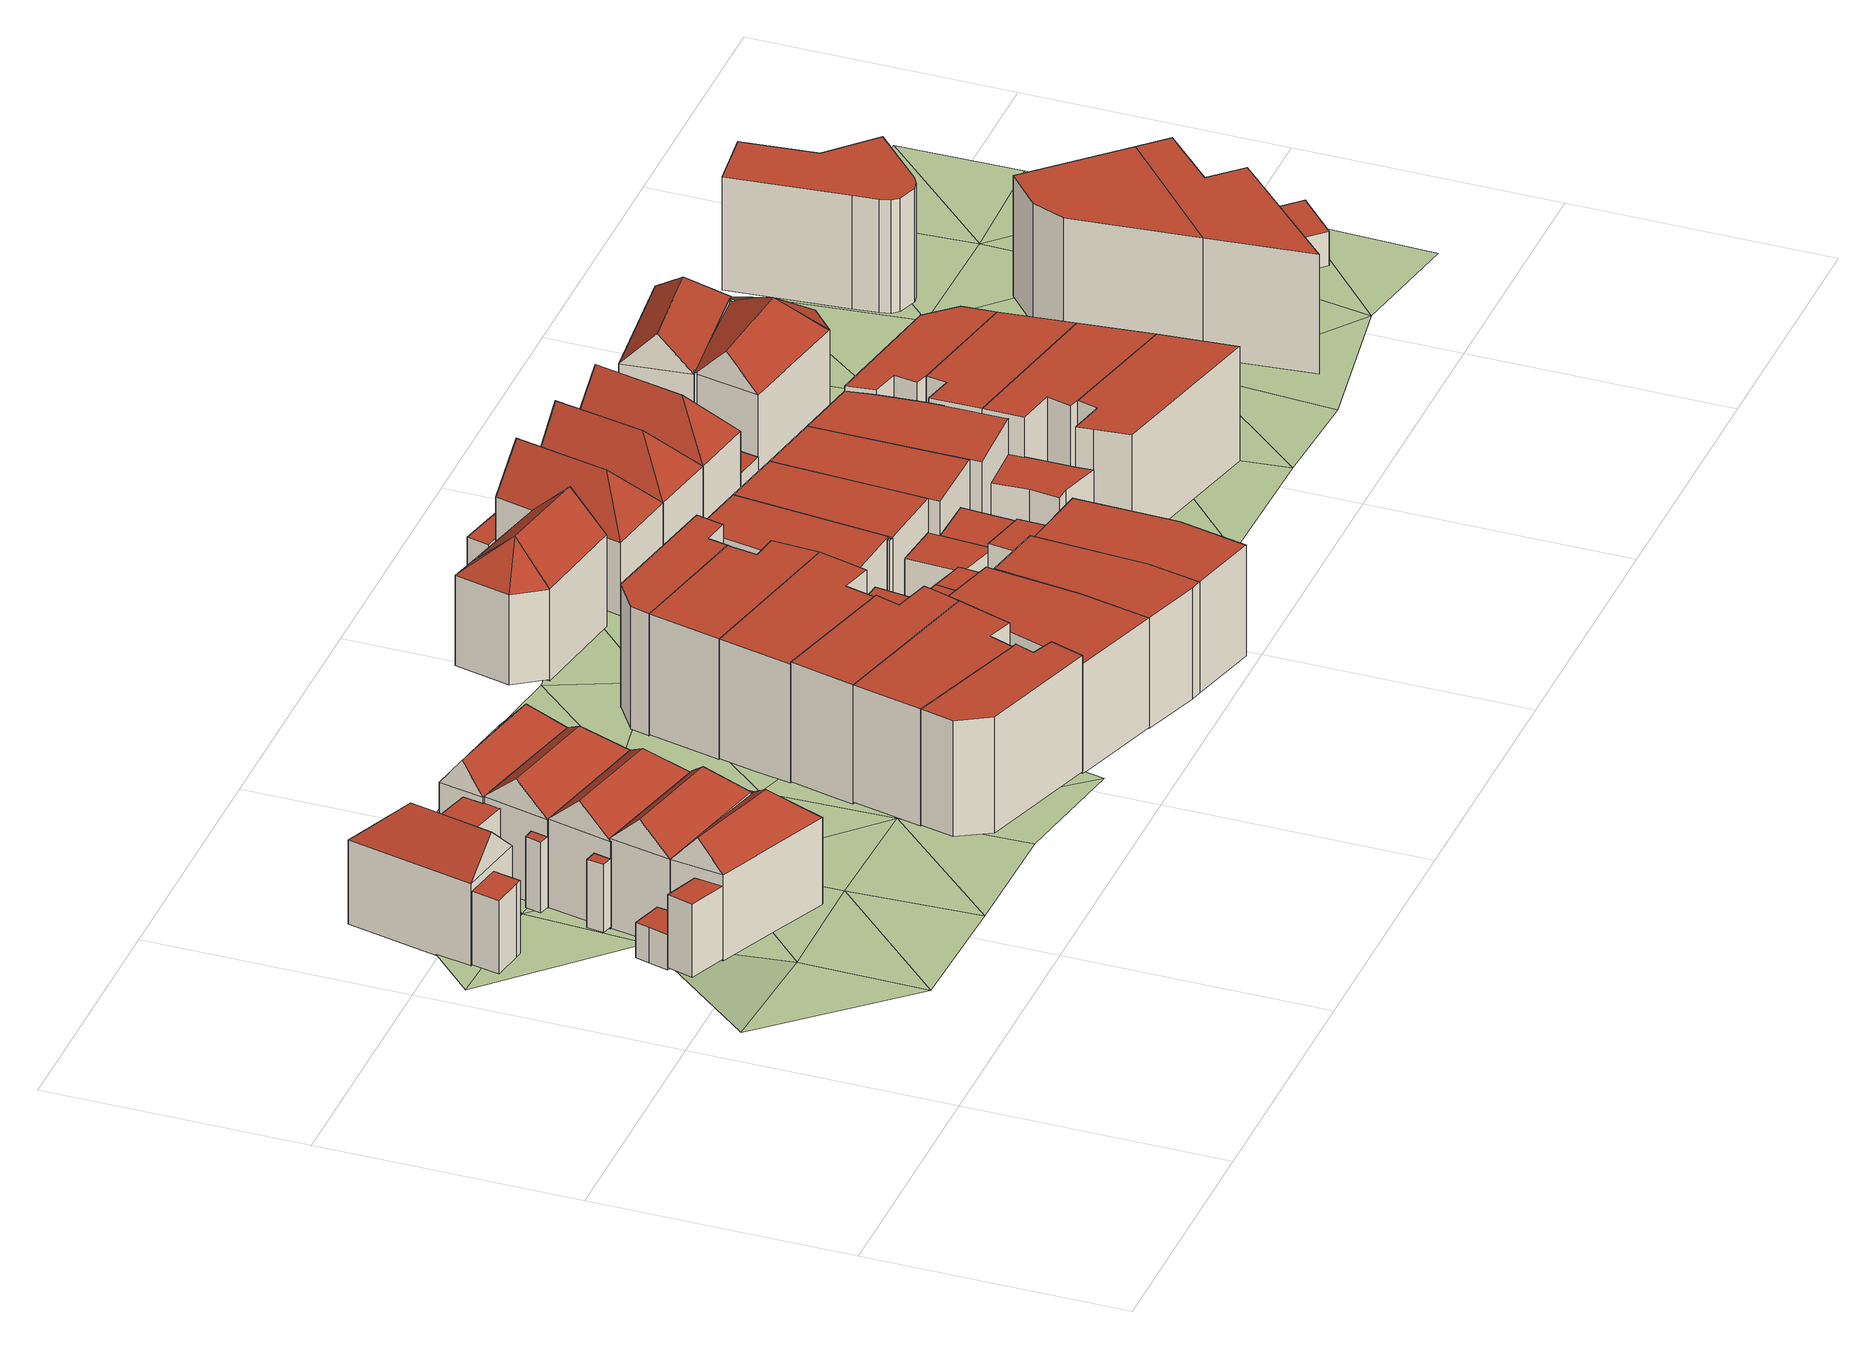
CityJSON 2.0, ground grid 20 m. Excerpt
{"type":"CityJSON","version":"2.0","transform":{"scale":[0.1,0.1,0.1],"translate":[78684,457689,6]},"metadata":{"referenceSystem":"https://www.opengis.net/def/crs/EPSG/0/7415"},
"CityObjects":{
"building1":{"type":"Building","attributes":{"validity":"0"},"children":["building1-1","building1-2"]},
"building1-1":{"type":"BuildingPart","attributes":{"roofType":"1130","RelativeEavesHeight":6.92,"RelativeRidgeHeight":9.54,"AbsoluteEavesHeight":13.74,"AbsoluteRidgeHeight":16.36,"validity":"0"},"parents":["building1"],"geometry":[{"type":"Solid","lod":"2","boundaries":[[[[0,1,2,3]],[[1,4,5,2]],[[4,6,7,5]],[[6,0,3,7]],[[4,1,8]],[[0,6,9]],[[1,0,9,8]],[[6,4,8,9]],[[3,2,5,7]]]],"semantics":{"surfaces":[{"type":"WallSurface"},{"type":"RoofSurface","Direction":25.9,"Slope":44.27},{"type":"RoofSurface","Direction":282.82,"Slope":46.39},{"type":"RoofSurface","Direction":103.15,"Slope":46.41},{"type":"GroundSurface"}],"values":[[0,0,0,0,1,0,2,3,4]]}}]},
"building1-2":{"type":"BuildingPart","attributes":{"roofType":"1000","RelativeEavesHeight":6.04,"RelativeRidgeHeight":6.04,"AbsoluteEavesHeight":13.13,"AbsoluteRidgeHeight":13.13,"validity":"0"},"parents":["building1"],"geometry":[{"type":"Solid","lod":"2","boundaries":[[[[10,11,12,13]],[[11,14,15,12]],[[14,16,17,15]],[[16,18,19,17]],[[18,10,13,19]],[[18,16,14,11,10]],[[13,12,15,17,19]]]],"semantics":{"surfaces":[{"type":"WallSurface"},{"type":"RoofSurface","Direction":55.71,"Slope":90},{"type":"GroundSurface"}],"values":[[0,0,0,0,0,1,2]]}}]},
"building2":{"type":"Building","attributes":{"validity":"0"},"children":["building2-1","building2-2","building2-3"]},
"building2-1":{"type":"BuildingPart","attributes":{"roofType":"1130","RelativeEavesHeight":7.26,"RelativeRidgeHeight":9.64,"AbsoluteEavesHeight":14.44,"AbsoluteRidgeHeight":16.82,"validity":"0"},"parents":["building2"],"geometry":[{"type":"Solid","lod":"2","boundaries":[[[[20,21,22,23]],[[21,24,25,22]],[[24,26,27,25]],[[26,20,23,27]],[[24,21,28]],[[20,26,29]],[[21,20,29,28]],[[26,24,28,29]],[[23,22,25,27]]]],"semantics":{"surfaces":[{"type":"WallSurface"},{"type":"RoofSurface","Direction":103.12,"Slope":43.67},{"type":"RoofSurface","Direction":15.2,"Slope":45.38},{"type":"RoofSurface","Direction":200.69,"Slope":45.03},{"type":"GroundSurface"}],"values":[[0,0,0,0,1,0,2,3,4]]}}]},
"building2-2":{"type":"BuildingPart","attributes":{"roofType":"1000","RelativeEavesHeight":6.08,"RelativeRidgeHeight":6.08,"AbsoluteEavesHeight":13.53,"AbsoluteRidgeHeight":13.53,"validity":"0"},"parents":["building2"],"geometry":[{"type":"Solid","lod":"2","boundaries":[[[[30,31,32,33]],[[31,34,35,32]],[[34,36,37,35]],[[36,30,33,37]],[[36,34,31,30]],[[33,32,35,37]]]],"semantics":{"surfaces":[{"type":"WallSurface"},{"type":"RoofSurface","Direction":0,"Slope":90},{"type":"GroundSurface"}],"values":[[0,0,0,0,1,2]]}}]},
"building2-3":{"type":"BuildingPart","attributes":{"roofType":"1000","RelativeEavesHeight":2.91,"RelativeRidgeHeight":2.91,"AbsoluteEavesHeight":10.23,"AbsoluteRidgeHeight":10.23,"validity":"0"},"parents":["building2"],"geometry":[{"type":"Solid","lod":"2","boundaries":[[[[38,39,40,41]],[[39,42,43,40]],[[42,44,45,43]],[[44,46,47,45]],[[46,38,41,47]],[[46,44,42,39,38]],[[41,40,43,45,47]]]],"semantics":{"surfaces":[{"type":"WallSurface"},{"type":"RoofSurface","Direction":0,"Slope":90},{"type":"GroundSurface"}],"values":[[0,0,0,0,0,1,2]]}}]},
"building3":{"type":"Building","attributes":{"roofType":"1130","RelativeEavesHeight":7.41,"RelativeRidgeHeight":9.79,"AbsoluteEavesHeight":14.44,"AbsoluteRidgeHeight":16.82,"validity":"0"},"geometry":[{"type":"Solid","lod":"2","boundaries":[[[[48,49,50,51]],[[49,21,52,50]],[[21,20,53,52]],[[20,48,51,53]],[[21,49,54]],[[48,20,55]],[[49,48,55,54]],[[20,21,54,55]],[[51,50,52,53]]]],"semantics":{"surfaces":[{"type":"WallSurface"},{"type":"RoofSurface","Direction":103.11,"Slope":43.77},{"type":"RoofSurface","Direction":13.11,"Slope":45.73},{"type":"RoofSurface","Direction":193.12,"Slope":45.73},{"type":"GroundSurface"}],"values":[[0,0,0,0,1,0,2,3,4]]}}]},
"building4":{"type":"Building","attributes":{"validity":"0"},"children":["building4-1","building4-2"]},
"building4-1":{"type":"BuildingPart","attributes":{"roofType":"1000","RelativeEavesHeight":5.67,"RelativeRidgeHeight":5.67,"AbsoluteEavesHeight":12.84,"AbsoluteRidgeHeight":12.84,"validity":"0"},"parents":["building4"],"geometry":[{"type":"Solid","lod":"2","boundaries":[[[[56,57,58,59]],[[57,60,61,58]],[[60,62,63,61]],[[62,56,59,63]],[[62,60,57,56]],[[59,58,61,63]]]],"semantics":{"surfaces":[{"type":"WallSurface"},{"type":"RoofSurface","Direction":0,"Slope":90},{"type":"GroundSurface"}],"values":[[0,0,0,0,1,2]]}}]},
"building4-2":{"type":"BuildingPart","attributes":{"roofType":"1130","RelativeEavesHeight":7.25,"RelativeRidgeHeight":9.68,"AbsoluteEavesHeight":14.2,"AbsoluteRidgeHeight":16.63,"validity":"0"},"parents":["building4"],"geometry":[{"type":"Solid","lod":"2","boundaries":[[[[64,65,66,67]],[[65,68,69,66]],[[68,70,71,69]],[[70,64,67,71]],[[68,65,72]],[[64,70,73]],[[65,64,73,72]],[[70,68,72,73]],[[67,66,69,71]]]],"semantics":{"surfaces":[{"type":"WallSurface"},{"type":"RoofSurface","Direction":103.11,"Slope":45},{"type":"RoofSurface","Direction":13.09,"Slope":46.19},{"type":"RoofSurface","Direction":193.03,"Slope":46.19},{"type":"GroundSurface"}],"values":[[0,0,0,0,1,0,2,3,4]]}}]},
"building5":{"type":"Building","attributes":{"validity":"0"},"children":["building5-1","building5-2"]},
"building5-1":{"type":"BuildingPart","attributes":{"roofType":"1000","RelativeEavesHeight":5.71,"RelativeRidgeHeight":5.71,"AbsoluteEavesHeight":12.75,"AbsoluteRidgeHeight":12.75,"validity":"0"},"parents":["building5"],"geometry":[{"type":"Solid","lod":"2","boundaries":[[[[74,75,76,77]],[[75,78,79,76]],[[78,80,81,79]],[[80,74,77,81]],[[80,78,75,74]],[[77,76,79,81]]]],"semantics":{"surfaces":[{"type":"WallSurface"},{"type":"RoofSurface","Direction":0,"Slope":90},{"type":"GroundSurface"}],"values":[[0,0,0,0,1,2]]}}]},
"building5-2":{"type":"BuildingPart","attributes":{"roofType":"1130","RelativeEavesHeight":7.34,"RelativeRidgeHeight":9.77,"AbsoluteEavesHeight":14.2,"AbsoluteRidgeHeight":16.63,"validity":"0"},"parents":["building5"],"geometry":[{"type":"Solid","lod":"2","boundaries":[[[[82,83,84,85]],[[83,65,66,84]],[[65,86,87,66]],[[86,82,85,87]],[[65,83,88]],[[82,86,89]],[[83,82,89,88]],[[86,65,88,89]],[[85,84,66,87]]]],"semantics":{"surfaces":[{"type":"WallSurface"},{"type":"RoofSurface","Direction":103.11,"Slope":45},{"type":"RoofSurface","Direction":13.1,"Slope":46.86},{"type":"RoofSurface","Direction":193.06,"Slope":46.86},{"type":"GroundSurface"}],"values":[[0,0,0,0,1,0,2,3,4]]}}]},
"building6":{"type":"Building","attributes":{"validity":"0"},"children":["building6-1","building6-2","building6-3"]},
"building6-1":{"type":"BuildingPart","attributes":{"roofType":"1000","RelativeEavesHeight":6.85,"RelativeRidgeHeight":6.85,"AbsoluteEavesHeight":13.74,"AbsoluteRidgeHeight":13.74,"validity":"0"},"parents":["building6"],"geometry":[{"type":"Solid","lod":"2","boundaries":[[[[90,91,85,92]],[[91,93,94,85]],[[93,95,96,94]],[[95,97,98,96]],[[97,99,100,98]],[[99,90,92,100]],[[99,97,95,93,91,90]],[[92,85,94,96,98,100]]]],"semantics":{"surfaces":[{"type":"WallSurface"},{"type":"RoofSurface","Direction":282.15,"Slope":90},{"type":"GroundSurface"}],"values":[[0,0,0,0,0,0,1,2]]}}]},
"building6-2":{"type":"BuildingPart","attributes":{"roofType":"1120","RelativeEavesHeight":7.41,"RelativeRidgeHeight":9.84,"AbsoluteEavesHeight":14.2,"AbsoluteRidgeHeight":16.63,"validity":"0"},"parents":["building6"],"geometry":[{"type":"Solid","lod":"2","boundaries":[[[[101,83,102,103]],[[83,104,105,102]],[[104,106,107,105]],[[106,101,103,107]],[[83,101,108]],[[104,83,108]],[[106,104,108]],[[101,106,108]],[[103,102,105,107]]]],"semantics":{"surfaces":[{"type":"WallSurface"},{"type":"RoofSurface","Direction":103.12,"Slope":42.03},{"type":"RoofSurface","Direction":252.59,"Slope":-20.45},{"type":"RoofSurface","Direction":10.1,"Slope":40.91},{"type":"RoofSurface","Direction":56.65,"Slope":32.95},{"type":"GroundSurface"}],"values":[[0,0,0,0,1,2,3,4,5]]}}]},
"building6-3":{"type":"BuildingPart","attributes":{"roofType":"1130","RelativeEavesHeight":7.41,"RelativeRidgeHeight":9.84,"AbsoluteEavesHeight":14.2,"AbsoluteRidgeHeight":16.63,"validity":"0"},"parents":["building6"],"geometry":[{"type":"Solid","lod":"2","boundaries":[[[[109,104,105,110]],[[104,83,102,105]],[[83,111,112,102]],[[111,109,110,112]],[[83,104,108]],[[109,111,113]],[[104,109,113,108]],[[111,83,108,113]],[[110,105,102,112]]]],"semantics":{"surfaces":[{"type":"WallSurface"},{"type":"RoofSurface","Direction":72.58,"Slope":20.45},{"type":"RoofSurface","Direction":11.16,"Slope":38.78},{"type":"RoofSurface","Direction":192.71,"Slope":37.61},{"type":"GroundSurface"}],"values":[[0,0,0,0,1,0,2,3,4]]}}]},
"building7":{"type":"Building","attributes":{"roofType":"1000","RelativeEavesHeight":9.54,"RelativeRidgeHeight":9.54,"AbsoluteEavesHeight":16.8,"AbsoluteRidgeHeight":16.8,"validity":"0"},"geometry":[{"type":"Solid","lod":"2","boundaries":[[[[114,115,116,117]],[[115,118,119,116]],[[118,120,121,119]],[[120,122,123,121]],[[122,124,125,123]],[[124,126,127,125]],[[126,128,129,127]],[[128,114,117,129]],[[128,126,124,122,120,118,115,114]],[[117,116,119,121,123,125,127,129]]]],"semantics":{"surfaces":[{"type":"WallSurface"},{"type":"RoofSurface","Direction":76.22,"Slope":90},{"type":"GroundSurface"}],"values":[[0,0,0,0,0,0,0,0,1,2]]}}]},
"building8":{"type":"Building","attributes":{"roofType":"1000","RelativeEavesHeight":9.61,"RelativeRidgeHeight":9.61,"AbsoluteEavesHeight":16.8,"AbsoluteRidgeHeight":16.8,"validity":"0"},"geometry":[{"type":"Solid","lod":"2","boundaries":[[[[130,131,132,133]],[[131,126,134,132]],[[126,124,135,134]],[[124,136,137,135]],[[136,138,139,137]],[[138,130,133,139]],[[138,136,124,126,131,130]],[[133,132,134,135,137,139]]]],"semantics":{"surfaces":[{"type":"WallSurface"},{"type":"RoofSurface","Direction":55.27,"Slope":90},{"type":"GroundSurface"}],"values":[[0,0,0,0,0,0,1,2]]}}]},
"building9":{"type":"Building","attributes":{"roofType":"1000","RelativeEavesHeight":9.76,"RelativeRidgeHeight":9.76,"AbsoluteEavesHeight":16.8,"AbsoluteRidgeHeight":16.8,"validity":"0"},"geometry":[{"type":"Solid","lod":"2","boundaries":[[[[140,141,142,143]],[[141,144,145,142]],[[144,138,146,145]],[[138,136,147,146]],[[136,148,149,147]],[[148,150,151,149]],[[150,140,143,151]],[[150,148,136,138,144,141,140]],[[143,142,145,146,147,149,151]]]],"semantics":{"surfaces":[{"type":"WallSurface"},{"type":"RoofSurface","Direction":187.5,"Slope":90},{"type":"GroundSurface"}],"values":[[0,0,0,0,0,0,0,1,2]]}}]},
"building10":{"type":"Building","attributes":{"roofType":"1000","RelativeEavesHeight":9.76,"RelativeRidgeHeight":9.76,"AbsoluteEavesHeight":16.6,"AbsoluteRidgeHeight":16.6,"validity":"0"},"geometry":[{"type":"Solid","lod":"2","boundaries":[[[[152,153,154,155]],[[153,156,157,154]],[[156,158,159,157]],[[158,160,161,159]],[[160,162,163,161]],[[162,152,155,163]],[[162,160,158,156,153,152]],[[155,154,157,159,161,163]]]],"semantics":{"surfaces":[{"type":"WallSurface"},{"type":"RoofSurface","Direction":316.21,"Slope":90},{"type":"GroundSurface"}],"values":[[0,0,0,0,0,0,1,2]]}}]},
"building11":{"type":"Building","attributes":{"validity":"0"},"children":["building11-1","building11-2"]},
"building11-1":{"type":"BuildingPart","attributes":{"roofType":"1000","RelativeEavesHeight":9.03,"RelativeRidgeHeight":9.03,"AbsoluteEavesHeight":16.12,"AbsoluteRidgeHeight":16.12,"validity":"0"},"parents":["building11"],"geometry":[{"type":"Solid","lod":"2","boundaries":[[[[164,165,166,167]],[[165,168,169,166]],[[168,170,171,169]],[[170,172,173,171]],[[172,164,167,173]],[[172,170,168,165,164]],[[167,166,169,171,173]]]],"semantics":{"surfaces":[{"type":"WallSurface"},{"type":"RoofSurface","Direction":0,"Slope":90},{"type":"GroundSurface"}],"values":[[0,0,0,0,0,1,2]]}}]},
"building11-2":{"type":"BuildingPart","attributes":{"roofType":"1000","RelativeEavesHeight":6.68,"RelativeRidgeHeight":6.68,"AbsoluteEavesHeight":13.43,"AbsoluteRidgeHeight":13.43,"validity":"0"},"parents":["building11"],"geometry":[{"type":"Solid","lod":"2","boundaries":[[[[174,175,176,177]],[[175,178,179,176]],[[178,180,181,179]],[[180,182,183,181]],[[182,174,177,183]],[[182,180,178,175,174]],[[177,176,179,181,183]]]],"semantics":{"surfaces":[{"type":"WallSurface"},{"type":"RoofSurface","Direction":0,"Slope":90},{"type":"GroundSurface"}],"values":[[0,0,0,0,0,1,2]]}}]},
"building12":{"type":"Building","attributes":{"roofType":"1000","RelativeEavesHeight":9.92,"RelativeRidgeHeight":9.92,"AbsoluteEavesHeight":16.6,"AbsoluteRidgeHeight":16.6,"validity":"0"},"geometry":[{"type":"Solid","lod":"2","boundaries":[[[[184,185,186,187]],[[185,162,188,186]],[[162,160,189,188]],[[160,190,191,189]],[[190,192,193,191]],[[192,194,195,193]],[[194,184,187,195]],[[194,192,190,160,162,185,184]],[[187,186,188,189,191,193,195]]]],"semantics":{"surfaces":[{"type":"WallSurface"},{"type":"RoofSurface","Direction":0,"Slope":90},{"type":"GroundSurface"}],"values":[[0,0,0,0,0,0,0,1,2]]}}]},
"building13":{"type":"Building","attributes":{"roofType":"1000","RelativeEavesHeight":10.05,"RelativeRidgeHeight":10.05,"AbsoluteEavesHeight":16.6,"AbsoluteRidgeHeight":16.6,"validity":"0"},"geometry":[{"type":"Solid","lod":"2","boundaries":[[[[196,197,198,199]],[[197,192,200,198]],[[192,190,201,200]],[[190,202,203,201]],[[202,204,205,203]],[[204,206,207,205]],[[206,196,199,207]],[[206,204,202,190,192,197,196]],[[199,198,200,201,203,205,207]]]],"semantics":{"surfaces":[{"type":"WallSurface"},{"type":"RoofSurface","Direction":0,"Slope":90},{"type":"GroundSurface"}],"values":[[0,0,0,0,0,0,0,1,2]]}}]},
"building14":{"type":"Building","attributes":{"validity":"0"},"children":["building14-1","building14-2"]},
"building14-1":{"type":"BuildingPart","attributes":{"roofType":"1000","RelativeEavesHeight":9.08,"RelativeRidgeHeight":9.08,"AbsoluteEavesHeight":16.12,"AbsoluteRidgeHeight":16.12,"validity":"0"},"parents":["building14"],"geometry":[{"type":"Solid","lod":"2","boundaries":[[[[208,209,210,211]],[[209,212,213,210]],[[212,165,214,213]],[[165,164,215,214]],[[164,216,217,215]],[[216,218,219,217]],[[218,220,221,219]],[[220,208,211,221]],[[220,218,216,164,165,212,209,208]],[[211,210,213,214,215,217,219,221]]]],"semantics":{"surfaces":[{"type":"WallSurface"},{"type":"RoofSurface","Direction":0,"Slope":90},{"type":"GroundSurface"}],"values":[[0,0,0,0,0,0,0,0,1,2]]}}]},
"building14-2":{"type":"BuildingPart","attributes":{"roofType":"1010","RelativeEavesHeight":6.7,"RelativeRidgeHeight":6.7,"AbsoluteEavesHeight":13.43,"AbsoluteRidgeHeight":13.43,"validity":"0"},"parents":["building14"],"geometry":[{"type":"Solid","lod":"2","boundaries":[[[[222,180,223,224]],[[180,225,226,223]],[[225,227,228,226]],[[227,222,224,228]],[[227,225,180,222]],[[224,223,226,228]]]],"semantics":{"surfaces":[{"type":"WallSurface"},{"type":"RoofSurface","Direction":0,"Slope":90},{"type":"GroundSurface"}],"values":[[0,0,0,0,1,2]]}}]},
"building15":{"type":"Building","attributes":{"validity":"0"},"children":["building15-1","building15-2"]},
"building15-1":{"type":"BuildingPart","attributes":{"roofType":"1130","RelativeEavesHeight":7.46,"RelativeRidgeHeight":10.33,"AbsoluteEavesHeight":14.01,"AbsoluteRidgeHeight":16.88,"validity":"0"},"parents":["building15"],"geometry":[{"type":"Solid","lod":"2","boundaries":[[[[229,230,231,232]],[[230,233,234,231]],[[233,235,236,234]],[[235,229,232,236]],[[233,230,237]],[[229,235,238]],[[230,229,238,237]],[[235,233,237,238]],[[232,231,234,236]]]],"semantics":{"surfaces":[{"type":"WallSurface"},{"type":"RoofSurface","Direction":284.38,"Slope":12.18},{"type":"RoofSurface","Direction":190.62,"Slope":46.91},{"type":"RoofSurface","Direction":12.18,"Slope":47.16},{"type":"GroundSurface"}],"values":[[0,0,0,0,1,0,2,3,4]]}}]},
"building15-2":{"type":"BuildingPart","attributes":{"roofType":"1120","RelativeEavesHeight":7.46,"RelativeRidgeHeight":10.32,"AbsoluteEavesHeight":14.01,"AbsoluteRidgeHeight":16.88,"validity":"0"},"parents":["building15"],"geometry":[{"type":"Solid","lod":"2","boundaries":[[[[230,239,240,241]],[[239,242,243,240]],[[242,233,244,243]],[[233,230,241,244]],[[239,230,237]],[[242,239,237]],[[233,242,237]],[[230,233,237]],[[241,240,243,244]]]],"semantics":{"surfaces":[{"type":"WallSurface"},{"type":"RoofSurface","Direction":236.76,"Slope":44.11},{"type":"RoofSurface","Direction":283.7,"Slope":43.98},{"type":"RoofSurface","Direction":12.99,"Slope":48.09},{"type":"RoofSurface","Direction":104.39,"Slope":-12.18},{"type":"GroundSurface"}],"values":[[0,0,0,0,1,2,3,4,5]]}}]},
"building16":{"type":"Building","attributes":{"validity":"0"},"children":["building16-1","building16-2","building16-3"]},
"building16-1":{"type":"BuildingPart","attributes":{"roofType":"1000","RelativeEavesHeight":9.01,"RelativeRidgeHeight":9.01,"AbsoluteEavesHeight":15.52,"AbsoluteRidgeHeight":15.52,"validity":"0"},"parents":["building16"],"geometry":[{"type":"Solid","lod":"2","boundaries":[[[[245,246,247,248]],[[246,249,250,247]],[[249,251,252,250]],[[251,253,199,252]],[[253,254,207,199]],[[254,255,256,207]],[[255,245,248,256]],[[255,254,253,251,249,246,245]],[[248,247,250,252,199,207,256]]]],"semantics":{"surfaces":[{"type":"WallSurface"},{"type":"RoofSurface","Direction":0,"Slope":90},{"type":"GroundSurface"}],"values":[[0,0,0,0,0,0,0,1,2]]}}]},
"building16-2":{"type":"BuildingPart","attributes":{"roofType":"1000","RelativeEavesHeight":5.97,"RelativeRidgeHeight":5.97,"AbsoluteEavesHeight":12.63,"AbsoluteRidgeHeight":12.63,"validity":"0"},"parents":["building16"],"geometry":[{"type":"Solid","lod":"2","boundaries":[[[[257,258,259,260]],[[258,261,262,259]],[[261,263,264,262]],[[263,265,266,264]],[[265,257,260,266]],[[265,263,261,258,257]],[[260,259,262,264,266]]]],"semantics":{"surfaces":[{"type":"WallSurface"},{"type":"RoofSurface","Direction":0,"Slope":90},{"type":"GroundSurface"}],"values":[[0,0,0,0,0,1,2]]}}]},
"building16-3":{"type":"BuildingPart","attributes":{"roofType":"1000","RelativeEavesHeight":8.92,"RelativeRidgeHeight":8.92,"AbsoluteEavesHeight":15.45,"AbsoluteRidgeHeight":15.45,"validity":"0"},"parents":["building16"],"geometry":[{"type":"Solid","lod":"2","boundaries":[[[[267,268,269,270]],[[268,271,272,269]],[[271,273,248,272]],[[273,267,270,248]],[[273,271,268,267]],[[270,269,272,248]]]],"semantics":{"surfaces":[{"type":"WallSurface"},{"type":"RoofSurface","Direction":0,"Slope":90},{"type":"GroundSurface"}],"values":[[0,0,0,0,1,2]]}}]},
"building17":{"type":"Building","attributes":{"validity":"0"},"children":["building17-1","building17-2"]},
"building17-1":{"type":"BuildingPart","attributes":{"roofType":"1000","RelativeEavesHeight":9.12,"RelativeRidgeHeight":9.12,"AbsoluteEavesHeight":16.12,"AbsoluteRidgeHeight":16.12,"validity":"0"},"parents":["building17"],"geometry":[{"type":"Solid","lod":"2","boundaries":[[[[274,275,276,277]],[[275,278,279,276]],[[278,209,210,279]],[[209,208,211,210]],[[208,220,221,211]],[[220,274,277,221]],[[220,208,209,278,275,274]],[[277,276,279,210,211,221]]]],"semantics":{"surfaces":[{"type":"WallSurface"},{"type":"RoofSurface","Direction":0,"Slope":90},{"type":"GroundSurface"}],"values":[[0,0,0,0,0,0,1,2]]}}]},
"building17-2":{"type":"BuildingPart","attributes":{"roofType":"1000","RelativeEavesHeight":6.64,"RelativeRidgeHeight":6.64,"AbsoluteEavesHeight":13.4,"AbsoluteRidgeHeight":13.4,"validity":"0"},"parents":["building17"],"geometry":[{"type":"Solid","lod":"2","boundaries":[[[[280,281,282,283]],[[281,284,285,282]],[[284,286,287,285]],[[286,280,283,287]],[[286,284,281,280]],[[283,282,285,287]]]],"semantics":{"surfaces":[{"type":"WallSurface"},{"type":"RoofSurface","Direction":0,"Slope":90},{"type":"GroundSurface"}],"values":[[0,0,0,0,1,2]]}}]},
"building18":{"type":"Building","attributes":{"validity":"0"},"children":["building18-1","building18-2"]},
"building18-1":{"type":"BuildingPart","attributes":{"roofType":"1000","RelativeEavesHeight":6.16,"RelativeRidgeHeight":6.16,"AbsoluteEavesHeight":12.67,"AbsoluteRidgeHeight":12.67,"validity":"0"},"parents":["building18"],"geometry":[{"type":"Solid","lod":"2","boundaries":[[[[288,289,290,291]],[[289,292,293,290]],[[292,294,295,293]],[[294,296,297,295]],[[296,288,291,297]],[[296,294,292,289,288]],[[291,290,293,295,297]]]],"semantics":{"surfaces":[{"type":"WallSurface"},{"type":"RoofSurface","Direction":0,"Slope":90},{"type":"GroundSurface"}],"values":[[0,0,0,0,0,1,2]]}}]},
"building18-2":{"type":"BuildingPart","attributes":{"roofType":"1000","RelativeEavesHeight":9.03,"RelativeRidgeHeight":9.03,"AbsoluteEavesHeight":15.52,"AbsoluteRidgeHeight":15.52,"validity":"0"},"parents":["building18"],"geometry":[{"type":"Solid","lod":"2","boundaries":[[[[298,255,256,270]],[[255,299,300,256]],[[299,301,297,300]],[[301,298,270,297]],[[301,299,255,298]],[[270,256,300,297]]]],"semantics":{"surfaces":[{"type":"WallSurface"},{"type":"RoofSurface","Direction":0,"Slope":90},{"type":"GroundSurface"}],"values":[[0,0,0,0,1,2]]}}]},
"building19":{"type":"Building","attributes":{"validity":"0"},"children":["building19-1","building19-2"]},
"building19-1":{"type":"BuildingPart","attributes":{"roofType":"1130","RelativeEavesHeight":5.99,"RelativeRidgeHeight":9.24,"AbsoluteEavesHeight":12.43,"AbsoluteRidgeHeight":15.67,"validity":"0"},"parents":["building19"],"geometry":[{"type":"Solid","lod":"2","boundaries":[[[[302,303,304,305]],[[303,306,307,304]],[[306,308,309,307]],[[308,302,305,309]],[[306,303,310]],[[302,308,311]],[[303,302,311,310]],[[308,306,310,311]],[[305,304,307,309]]]],"semantics":{"surfaces":[{"type":"WallSurface"},{"type":"RoofSurface","Direction":190.47,"Slope":41.22},{"type":"RoofSurface","Direction":102.38,"Slope":41.15},{"type":"RoofSurface","Direction":282.98,"Slope":41.14},{"type":"GroundSurface"}],"values":[[0,0,0,0,1,0,2,3,4]]}}]},
"building19-2":{"type":"BuildingPart","attributes":{"roofType":"1000","RelativeEavesHeight":2.59,"RelativeRidgeHeight":2.59,"AbsoluteEavesHeight":8.98,"AbsoluteRidgeHeight":8.98,"validity":"0"},"parents":["building19"],"geometry":[{"type":"Solid","lod":"2","boundaries":[[[[312,313,314,315]],[[313,316,317,314]],[[316,318,319,317]],[[318,312,315,319]],[[318,316,313,312]],[[315,314,317,319]]]],"semantics":{"surfaces":[{"type":"WallSurface"},{"type":"RoofSurface","Direction":0,"Slope":90},{"type":"GroundSurface"}],"values":[[0,0,0,0,1,2]]}}]},
"building20":{"type":"Building","attributes":{"validity":"0"},"children":["building20-1","building20-2"]},
"building20-1":{"type":"BuildingPart","attributes":{"roofType":"1000","RelativeEavesHeight":6.12,"RelativeRidgeHeight":6.12,"AbsoluteEavesHeight":12.67,"AbsoluteRidgeHeight":12.67,"validity":"0"},"parents":["building20"],"geometry":[{"type":"Solid","lod":"2","boundaries":[[[[320,321,322,323]],[[321,288,324,322]],[[288,325,326,324]],[[325,320,323,326]],[[325,288,321,320]],[[323,322,324,326]]]],"semantics":{"surfaces":[{"type":"WallSurface"},{"type":"RoofSurface","Direction":0,"Slope":90},{"type":"GroundSurface"}],"values":[[0,0,0,0,1,2]]}}]},
"building20-2":{"type":"BuildingPart","attributes":{"roofType":"1000","RelativeEavesHeight":9.05,"RelativeRidgeHeight":9.05,"AbsoluteEavesHeight":15.52,"AbsoluteRidgeHeight":15.52,"validity":"0"},"parents":["building20"],"geometry":[{"type":"Solid","lod":"2","boundaries":[[[[327,328,329,330]],[[328,299,300,329]],[[299,331,332,300]],[[331,327,330,332]],[[331,299,328,327]],[[330,329,300,332]]]],"semantics":{"surfaces":[{"type":"WallSurface"},{"type":"RoofSurface","Direction":0,"Slope":90},{"type":"GroundSurface"}],"values":[[0,0,0,0,1,2]]}}]},
"building21":{"type":"Building","attributes":{"validity":"0"},"children":["building21-1","building21-2","building21-3"]},
"building21-1":{"type":"BuildingPart","attributes":{"roofType":"1000","RelativeEavesHeight":2.97,"RelativeRidgeHeight":2.97,"AbsoluteEavesHeight":9.41,"AbsoluteRidgeHeight":9.41,"validity":"0"},"parents":["building21"],"geometry":[{"type":"Solid","lod":"2","boundaries":[[[[333,334,335,336]],[[334,337,338,335]],[[337,339,340,338]],[[339,333,336,340]],[[339,337,334,333]],[[336,335,338,340]]]],"semantics":{"surfaces":[{"type":"WallSurface"},{"type":"RoofSurface","Direction":1.36,"Slope":90},{"type":"GroundSurface"}],"values":[[0,0,0,0,1,2]]}}]},
"building21-2":{"type":"BuildingPart","attributes":{"roofType":"1000","RelativeEavesHeight":3.19,"RelativeRidgeHeight":3.19,"AbsoluteEavesHeight":9.61,"AbsoluteRidgeHeight":9.61,"validity":"0"},"parents":["building21"],"geometry":[{"type":"Solid","lod":"2","boundaries":[[[[341,342,319,338]],[[342,343,344,319]],[[343,345,340,344]],[[345,341,338,340]],[[345,343,342,341]],[[338,319,344,340]]]],"semantics":{"surfaces":[{"type":"WallSurface"},{"type":"RoofSurface","Direction":342.79,"Slope":90},{"type":"GroundSurface"}],"values":[[0,0,0,0,1,2]]}}]},
"building21-3":{"type":"BuildingPart","attributes":{"roofType":"1130","RelativeEavesHeight":5.98,"RelativeRidgeHeight":9.23,"AbsoluteEavesHeight":12.43,"AbsoluteRidgeHeight":15.67,"validity":"0"},"parents":["building21"],"geometry":[{"type":"Solid","lod":"2","boundaries":[[[[346,347,348,349]],[[347,303,304,348]],[[303,302,305,304]],[[302,346,349,305]],[[303,347,350]],[[346,302,351]],[[347,346,351,350]],[[302,303,350,351]],[[349,348,304,305]]]],"semantics":{"surfaces":[{"type":"WallSurface"},{"type":"RoofSurface","Direction":190.46,"Slope":44.99},{"type":"RoofSurface","Direction":101.79,"Slope":38.99},{"type":"RoofSurface","Direction":282.07,"Slope":38.99},{"type":"GroundSurface"}],"values":[[0,0,0,0,1,0,2,3,4]]}}]},
"building22":{"type":"Building","attributes":{"validity":"0"},"children":["building22-1","building22-2"]},
"building22-1":{"type":"BuildingPart","attributes":{"roofType":"1000","RelativeEavesHeight":9.06,"RelativeRidgeHeight":9.06,"AbsoluteEavesHeight":15.52,"AbsoluteRidgeHeight":15.52,"validity":"0"},"parents":["building22"],"geometry":[{"type":"Solid","lod":"2","boundaries":[[[[352,353,354,355]],[[353,331,332,354]],[[331,356,357,332]],[[356,358,359,357]],[[358,360,361,359]],[[360,352,355,361]],[[360,358,356,331,353,352]],[[355,354,332,357,359,361]]]],"semantics":{"surfaces":[{"type":"WallSurface"},{"type":"RoofSurface","Direction":0,"Slope":90},{"type":"GroundSurface"}],"values":[[0,0,0,0,0,0,1,2]]}}]},
"building22-2":{"type":"BuildingPart","attributes":{"roofType":"1000","RelativeEavesHeight":5.96,"RelativeRidgeHeight":5.96,"AbsoluteEavesHeight":12.56,"AbsoluteRidgeHeight":12.56,"validity":"0"},"parents":["building22"],"geometry":[{"type":"Solid","lod":"2","boundaries":[[[[362,363,364,365]],[[363,366,367,364]],[[366,368,369,367]],[[368,370,371,369]],[[370,372,373,371]],[[372,374,375,373]],[[374,362,365,375]],[[374,372,370,368,366,363,362]],[[365,364,367,369,371,373,375]]]],"semantics":{"surfaces":[{"type":"WallSurface"},{"type":"RoofSurface","Direction":0,"Slope":90},{"type":"GroundSurface"}],"values":[[0,0,0,0,0,0,0,1,2]]}}]},
"building23":{"type":"Building","attributes":{"validity":"0"},"children":["building23-1","building23-2"]},
"building23-1":{"type":"BuildingPart","attributes":{"roofType":"1130","RelativeEavesHeight":6,"RelativeRidgeHeight":9.25,"AbsoluteEavesHeight":12.43,"AbsoluteRidgeHeight":15.67,"validity":"0"},"parents":["building23"],"geometry":[{"type":"Solid","lod":"2","boundaries":[[[[376,377,378,379]],[[377,347,348,378]],[[347,346,349,348]],[[346,376,379,349]],[[347,377,380]],[[376,346,381]],[[377,376,381,380]],[[346,347,380,381]],[[379,378,348,349]]]],"semantics":{"surfaces":[{"type":"WallSurface"},{"type":"RoofSurface","Direction":190.46,"Slope":44.99},{"type":"RoofSurface","Direction":102.57,"Slope":38.63},{"type":"RoofSurface","Direction":281.92,"Slope":38.64},{"type":"GroundSurface"}],"values":[[0,0,0,0,1,0,2,3,4]]}}]},
"building23-2":{"type":"BuildingPart","attributes":{"roofType":"1000","RelativeEavesHeight":3.27,"RelativeRidgeHeight":3.27,"AbsoluteEavesHeight":9.7,"AbsoluteRidgeHeight":9.7,"validity":"0"},"parents":["building23"],"geometry":[{"type":"Solid","lod":"2","boundaries":[[[[382,383,384,385]],[[383,386,387,384]],[[386,388,389,387]],[[388,382,385,389]],[[388,386,383,382]],[[385,384,387,389]]]],"semantics":{"surfaces":[{"type":"WallSurface"},{"type":"RoofSurface","Direction":0,"Slope":90},{"type":"GroundSurface"}],"values":[[0,0,0,0,1,2]]}}]},
"building24":{"type":"Building","attributes":{"roofType":"1000","RelativeEavesHeight":9.45,"RelativeRidgeHeight":9.45,"AbsoluteEavesHeight":15.9,"AbsoluteRidgeHeight":15.9,"validity":"0"},"geometry":[{"type":"Solid","lod":"2","boundaries":[[[[390,391,392,393]],[[391,394,395,392]],[[394,396,397,395]],[[396,398,399,397]],[[398,400,401,399]],[[400,402,403,401]],[[402,390,393,403]],[[402,400,398,396,394,391,390]],[[393,392,395,397,399,401,403]]]],"semantics":{"surfaces":[{"type":"WallSurface"},{"type":"RoofSurface","Direction":0,"Slope":90},{"type":"GroundSurface"}],"values":[[0,0,0,0,0,0,0,1,2]]}}]},
"building25":{"type":"Building","attributes":{"roofType":"1000","RelativeEavesHeight":9.47,"RelativeRidgeHeight":9.47,"AbsoluteEavesHeight":15.9,"AbsoluteRidgeHeight":15.9,"validity":"0"},"geometry":[{"type":"Solid","lod":"2","boundaries":[[[[402,400,404,405]],[[400,406,407,404]],[[406,408,409,407]],[[408,410,411,409]],[[410,412,413,411]],[[412,414,415,413]],[[414,402,405,415]],[[414,412,410,408,406,400,402]],[[405,404,407,409,411,413,415]]]],"semantics":{"surfaces":[{"type":"WallSurface"},{"type":"RoofSurface","Direction":0,"Slope":90},{"type":"GroundSurface"}],"values":[[0,0,0,0,0,0,0,1,2]]}}]},
"building26":{"type":"Building","attributes":{"roofType":"1000","RelativeEavesHeight":9.49,"RelativeRidgeHeight":9.49,"AbsoluteEavesHeight":15.9,"AbsoluteRidgeHeight":15.9,"validity":"0"},"geometry":[{"type":"Solid","lod":"2","boundaries":[[[[414,412,413,415]],[[412,416,417,413]],[[416,418,419,417]],[[418,420,421,419]],[[420,422,423,421]],[[422,414,415,423]],[[422,420,418,416,412,414]],[[415,413,417,419,421,423]]]],"semantics":{"surfaces":[{"type":"WallSurface"},{"type":"RoofSurface","Direction":0,"Slope":90},{"type":"GroundSurface"}],"values":[[0,0,0,0,0,0,1,2]]}}]},
"building27":{"type":"Building","attributes":{"roofType":"1000","RelativeEavesHeight":9.5,"RelativeRidgeHeight":9.5,"AbsoluteEavesHeight":15.9,"AbsoluteRidgeHeight":15.9,"validity":"0"},"geometry":[{"type":"Solid","lod":"2","boundaries":[[[[424,425,426,427]],[[425,422,423,426]],[[422,420,421,423]],[[420,428,429,421]],[[428,430,431,429]],[[430,432,433,431]],[[432,434,435,433]],[[434,436,437,435]],[[436,424,427,437]],[[436,434,432,430,428,420,422,425,424]],[[427,426,423,421,429,431,433,435,437]]]],"semantics":{"surfaces":[{"type":"WallSurface"},{"type":"RoofSurface","Direction":0,"Slope":90},{"type":"GroundSurface"}],"values":[[0,0,0,0,0,0,0,0,0,1,2]]}}]},
"building28":{"type":"Building","attributes":{"validity":"0"},"children":["building28-1","building28-2","building28-3","building28-4"]},
"building28-1":{"type":"BuildingPart","attributes":{"roofType":"1000","RelativeEavesHeight":7.9,"RelativeRidgeHeight":7.9,"AbsoluteEavesHeight":14.34,"AbsoluteRidgeHeight":14.34,"validity":"0"},"parents":["building28"],"geometry":[{"type":"Solid","lod":"2","boundaries":[[[[438,439,440,441]],[[439,442,443,440]],[[442,438,441,443]],[[442,439,438]],[[441,440,443]]]],"semantics":{"surfaces":[{"type":"WallSurface"},{"type":"RoofSurface","Direction":0,"Slope":90},{"type":"GroundSurface"}],"values":[[0,0,0,1,2]]}}]},
"building28-2":{"type":"BuildingPart","attributes":{"roofType":"1120","RelativeEavesHeight":7.69,"RelativeRidgeHeight":10.36,"AbsoluteEavesHeight":13.99,"AbsoluteRidgeHeight":16.66,"validity":"0"},"parents":["building28"],"geometry":[{"type":"Solid","lod":"2","boundaries":[[[[444,445,446,447]],[[445,448,449,446]],[[448,450,451,449]],[[450,444,447,451]],[[445,444,452]],[[448,445,452]],[[450,448,452]],[[444,450,452]],[[447,446,449,451]]]],"semantics":{"surfaces":[{"type":"WallSurface"},{"type":"RoofSurface","Direction":137.57,"Slope":53.88},{"type":"RoofSurface","Direction":279.26,"Slope":-36.98},{"type":"RoofSurface","Direction":354.08,"Slope":55.47},{"type":"RoofSurface","Direction":85.52,"Slope":50.92},{"type":"GroundSurface"}],"values":[[0,0,0,0,1,2,3,4,5]]}}]},
"building28-3":{"type":"BuildingPart","attributes":{"roofType":"1000","RelativeEavesHeight":2.47,"RelativeRidgeHeight":2.47,"AbsoluteEavesHeight":8.91,"AbsoluteRidgeHeight":8.91,"validity":"0"},"parents":["building28"],"geometry":[{"type":"Solid","lod":"2","boundaries":[[[[453,454,378,455]],[[454,456,457,378]],[[456,458,459,457]],[[458,453,455,459]],[[458,456,454,453]],[[455,378,457,459]]]],"semantics":{"surfaces":[{"type":"WallSurface"},{"type":"RoofSurface","Direction":0,"Slope":90},{"type":"GroundSurface"}],"values":[[0,0,0,0,1,2]]}}]},
"building28-4":{"type":"BuildingPart","attributes":{"roofType":"1130","RelativeEavesHeight":7.69,"RelativeRidgeHeight":10.35,"AbsoluteEavesHeight":13.99,"AbsoluteRidgeHeight":16.66,"validity":"0"},"parents":["building28"],"geometry":[{"type":"Solid","lod":"2","boundaries":[[[[460,448,449,461]],[[448,445,446,449]],[[445,462,463,446]],[[462,460,461,463]],[[445,448,452]],[[460,462,464]],[[448,460,464,452]],[[462,445,452,464]],[[461,449,446,463]]]],"semantics":{"surfaces":[{"type":"WallSurface"},{"type":"RoofSurface","Direction":99.26,"Slope":36.98},{"type":"RoofSurface","Direction":358.85,"Slope":51.23},{"type":"RoofSurface","Direction":188.21,"Slope":48.18},{"type":"GroundSurface"}],"values":[[0,0,0,0,1,0,2,3,4]]}}]},
"building29":{"type":"Building","attributes":{"roofType":"1130","RelativeEavesHeight":7.72,"RelativeRidgeHeight":10.58,"AbsoluteEavesHeight":13.99,"AbsoluteRidgeHeight":16.86,"validity":"0"},"geometry":[{"type":"Solid","lod":"2","boundaries":[[[[465,466,467,468]],[[466,450,451,467]],[[450,469,470,451]],[[469,465,468,470]],[[450,466,471]],[[465,469,472]],[[466,465,472,471]],[[469,450,471,472]],[[468,467,451,470]]]],"semantics":{"surfaces":[{"type":"WallSurface"},{"type":"RoofSurface","Direction":84.09,"Slope":42.93},{"type":"RoofSurface","Direction":354.08,"Slope":42.86},{"type":"RoofSurface","Direction":174.08,"Slope":42.86},{"type":"GroundSurface"}],"values":[[0,0,0,0,1,0,2,3,4]]}}]},
"building30":{"type":"Building","attributes":{"roofType":"1000","RelativeEavesHeight":9.83,"RelativeRidgeHeight":9.83,"AbsoluteEavesHeight":16.18,"AbsoluteRidgeHeight":16.18,"validity":"0"},"geometry":[{"type":"Solid","lod":"2","boundaries":[[[[473,474,475,476]],[[474,477,478,475]],[[477,479,480,478]],[[479,481,482,480]],[[481,473,476,482]],[[481,479,477,474,473]],[[476,475,478,480,482]]]],"semantics":{"surfaces":[{"type":"WallSurface"},{"type":"RoofSurface","Direction":0,"Slope":90},{"type":"GroundSurface"}],"values":[[0,0,0,0,0,1,2]]}}]},
"building31":{"type":"Building","attributes":{"validity":"0"},"children":["building31-1","building31-2","building31-3"]},
"building31-1":{"type":"BuildingPart","attributes":{"roofType":"1000","RelativeEavesHeight":3.32,"RelativeRidgeHeight":3.32,"AbsoluteEavesHeight":9.78,"AbsoluteRidgeHeight":9.78,"validity":"0"},"parents":["building31"],"geometry":[{"type":"Solid","lod":"2","boundaries":[[[[483,484,485,486]],[[484,487,488,485]],[[487,489,490,488]],[[489,491,492,490]],[[491,493,494,492]],[[493,483,486,494]],[[493,491,489,487,484,483]],[[486,485,488,490,492,494]]]],"semantics":{"surfaces":[{"type":"WallSurface"},{"type":"RoofSurface","Direction":0,"Slope":90},{"type":"GroundSurface"}],"values":[[0,0,0,0,0,0,1,2]]}}]},
"building31-2":{"type":"BuildingPart","attributes":{"roofType":"1000","RelativeEavesHeight":2.78,"RelativeRidgeHeight":2.78,"AbsoluteEavesHeight":9.28,"AbsoluteRidgeHeight":9.28,"validity":"0"},"parents":["building31"],"geometry":[{"type":"Solid","lod":"2","boundaries":[[[[495,496,497,488]],[[496,498,499,497]],[[498,500,490,499]],[[500,495,488,490]],[[500,498,496,495]],[[488,497,499,490]]]],"semantics":{"surfaces":[{"type":"WallSurface"},{"type":"RoofSurface","Direction":0,"Slope":90},{"type":"GroundSurface"}],"values":[[0,0,0,0,1,2]]}}]},
"building31-3":{"type":"BuildingPart","attributes":{"roofType":"1000","RelativeEavesHeight":9.79,"RelativeRidgeHeight":9.79,"AbsoluteEavesHeight":16.18,"AbsoluteRidgeHeight":16.18,"validity":"0"},"parents":["building31"],"geometry":[{"type":"Solid","lod":"2","boundaries":[[[[501,502,503,504]],[[502,505,506,503]],[[505,507,508,506]],[[507,473,509,508]],[[473,481,510,509]],[[481,511,512,510]],[[511,501,504,512]],[[511,481,473,507,505,502,501]],[[504,503,506,508,509,510,512]]]],"semantics":{"surfaces":[{"type":"WallSurface"},{"type":"RoofSurface","Direction":0,"Slope":90},{"type":"GroundSurface"}],"values":[[0,0,0,0,0,0,0,1,2]]}}]},
"building32":{"type":"Building","attributes":{"roofType":"1000","RelativeEavesHeight":9.3,"RelativeRidgeHeight":9.3,"AbsoluteEavesHeight":15.61,"AbsoluteRidgeHeight":15.61,"validity":"0"},"geometry":[{"type":"Solid","lod":"2","boundaries":[[[[513,514,515,516]],[[514,517,518,515]],[[517,519,520,518]],[[519,521,522,520]],[[521,523,524,522]],[[523,525,526,524]],[[525,527,528,526]],[[527,529,530,528]],[[529,531,532,530]],[[531,533,534,532]],[[533,513,516,534]],[[533,531,529,527,525,523,521,519,517,514,513]],[[516,515,518,520,522,524,526,528,530,532,534]]]],"semantics":{"surfaces":[{"type":"WallSurface"},{"type":"RoofSurface","Direction":0,"Slope":90},{"type":"GroundSurface"}],"values":[[0,0,0,0,0,0,0,0,0,0,0,1,2]]}}]},
"building33":{"type":"Building","attributes":{"roofType":"1000","RelativeEavesHeight":3,"RelativeRidgeHeight":3,"AbsoluteEavesHeight":9.29,"AbsoluteRidgeHeight":9.29,"validity":"0"},"geometry":[{"type":"Solid","lod":"2","boundaries":[[[[535,536,537,538]],[[536,539,516,537]],[[539,540,534,516]],[[540,541,532,534]],[[541,542,543,532]],[[542,544,545,543]],[[544,535,538,545]],[[544,542,541,540,539,536,535]],[[538,537,516,534,532,543,545]]]],"semantics":{"surfaces":[{"type":"WallSurface"},{"type":"RoofSurface","Direction":0,"Slope":90},{"type":"GroundSurface"}],"values":[[0,0,0,0,0,0,0,1,2]]}}]},
"terrain1":{"type":"TINRelief","attributes":{"validity":"0"},"geometry":[{"type":"CompositeSurface","lod":"2","boundaries":[[[546,547,548]],[[546,548,549]],[[550,549,551]],[[548,547,552]],[[550,551,553]],[[547,554,552]],[[549,548,555]],[[551,549,555]],[[548,552,555]],[[553,551,556]],[[552,554,557]],[[551,555,558]],[[555,552,557]],[[551,558,556]],[[554,559,557]],[[558,555,560]],[[555,557,560]],[[557,559,561]],[[556,558,562]],[[558,560,563]],[[558,563,562]],[[560,557,564]],[[557,561,565]],[[563,560,566]],[[557,565,564]],[[562,563,567]],[[560,564,566]],[[563,566,567]],[[565,568,569]],[[564,565,570]],[[565,569,570]],[[566,564,571]],[[567,566,572]],[[564,570,571]],[[569,568,573]],[[566,571,572]],[[570,569,574]],[[569,573,574]],[[571,570,575]],[[572,571,575]],[[570,574,576]],[[570,576,575]],[[574,573,577]],[[572,575,578]],[[573,579,577]],[[574,577,576]],[[578,575,580]],[[575,576,581]],[[577,579,582]],[[575,581,580]],[[576,577,583]],[[579,584,582]],[[581,576,583]],[[577,582,583]],[[580,581,585]],[[581,583,586]],[[582,584,587]],[[581,586,585]],[[583,582,587]],[[584,588,587]],[[586,583,589]],[[583,587,590]],[[583,590,589]],[[585,586,591]],[[587,588,592]],[[586,589,591]],[[590,587,593]],[[587,592,594]],[[589,590,593]],[[587,594,593]],[[591,589,595]],[[589,593,596]],[[589,596,595]],[[594,592,597]],[[592,598,597]],[[593,594,599]],[[596,593,599]],[[594,597,599]],[[595,596,600]],[[596,599,601]],[[596,601,600]]]}]}
},
"vertices":[
[39,371,77],[61,469,77],[61,469,8],[39,371,8],[113,444,77],[113,444,8],[93,361,77],[93,361,8],[81,431,104],[66,366,104],
[68,366,71],[63,344,71],[63,344,11],[68,366,11],[58,345,71],[58,345,11],[34,349,71],[34,349,11],[39,371,71],[39,371,11],
[105,250,84],[203,227,84],[203,227,12],[105,250,12],[190,170,84],[190,170,12],[99,209,84],[99,209,12],[175,206,108],[102,229,108],
[99,209,75],[70,221,75],[70,221,15],[99,209,15],[76,241,75],[76,241,15],[102,231,75],[102,231,15],
[76,241,42],[80,256,42],[80,256,13],[76,241,13],[83,267,42],[83,267,13],[106,260,42],[106,260,13],[102,231,42],[102,231,13],
[115,298,84],[214,274,84],[214,274,10],[115,298,10],[203,227,10],[105,250,10],[187,256,108],[110,274,108],
[114,297,68],[106,299,68],[106,299,12],[114,297,12],[108,312,68],[108,312,12],[117,310,68],[117,310,12],
[126,347,82],[226,324,82],[226,324,9],[126,347,9],[214,274,82],[214,274,9],[114,297,82],[114,297,9],[197,304,106],[120,322,106],
[125,347,68],[117,349,68],[117,349,10],[125,347,10],[120,361,68],[120,361,10],[128,360,68],[128,360,10],
[137,398,82],[238,374,82],[238,374,9],[137,398,9],[125,347,82],[125,347,9],[208,354,106],[131,372,106],
[136,398,77],[137,398,77],[136,398,9],[134,385,77],[134,385,9],[101,393,77],[101,393,9],[108,422,77],[108,422,9],[139,414,77],[139,414,9],
[242,394,82],[238,374,8],[242,394,8],[224,419,82],[224,419,8],[226,418,82],[226,418,8],[221,398,106],
[143,433,82],[143,433,8],[136,398,82],[136,398,8],[140,415,106],
[399,93,108],[416,86,108],[416,86,13],[399,93,13],[407,60,108],[407,60,13],[314,90,108],[314,90,13],[300,115,108],[300,115,13],[306,141,108],[306,141,13],[401,109,108],[401,109,13],[405,108,108],[405,108,13],
[428,121,108],[408,128,108],[408,128,12],[428,121,12],[401,109,12],[306,141,12],[318,195,108],[318,195,12],[442,163,108],[442,163,12],
[423,200,108],[451,192,108],[451,192,10],[423,200,10],[447,178,108],[447,178,10],[442,163,10],[318,195,10],[330,245,108],[330,245,10],[429,219,108],[429,219,10],
[459,237,106],[435,243,106],[435,243,8],[459,237,8],[429,219,106],[429,219,8],[330,245,106],[330,245,8],[343,302,106],[343,302,8],[469,275,106],[469,275,8],
[489,92,101],[477,37,101],[477,37,11],[489,92,11],[407,60,101],[407,60,11],[447,178,101],[447,178,11],[498,164,101],[498,164,11],
[461,174,74],[473,209,74],[473,209,8],[461,174,8],[493,206,74],[493,206,8],[504,203,74],[504,203,8],[498,164,74],[498,164,8],
[451,314,106],[471,311,106],[471,311,7],[451,314,7],[469,275,7],[343,302,7],[356,358,106],[356,358,7],[455,337,106],[455,337,7],[454,333,106],[454,333,7],
[478,349,106],[458,352,106],[458,352,5],[478,349,5],[455,337,5],[356,358,5],[360,373,106],[360,373,5],[384,389,106],[384,389,5],[483,370,106],[483,370,5],
[540,61,101],[531,20,101],[531,20,10],[540,61,10],[522,22,101],[522,22,10],[477,37,10],[489,92,10],[498,158,101],[498,158,10],[545,149,101],[545,149,10],[545,146,101],[545,146,10],
[498,158,74],[504,203,7],[498,158,7],[530,196,74],[530,196,7],[526,152,74],[526,152,7],
[475,433,80],[398,446,80],[398,446,5],[475,433,5],[413,508,80],[413,508,5],[488,491,80],[488,491,5],[411,476,109],[482,462,109],
[382,470,80],[382,470,6],[398,446,6],[392,513,80],[392,513,6],[413,508,6],
[519,243,95],[462,249,95],[462,249,5],[519,243,5],[469,275,95],[469,275,5],[471,311,95],[471,311,5],[478,349,95],[483,370,95],[531,361,95],[531,361,5],
[462,249,66],[498,245,66],[498,245,7],[462,249,7],[493,206,66],[493,206,7],[473,209,66],[473,209,7],[452,214,66],[452,214,7],
[519,240,94],[516,241,94],[516,241,5],[519,240,5],[516,243,94],[516,243,5],[519,243,94],
[599,138,101],[597,59,101],[597,59,10],[599,138,10],[585,6,101],[585,6,10],
[599,138,74],[558,144,74],[558,144,8],[599,138,8],[564,187,74],[564,187,8],[600,179,74],[600,179,8],
[570,186,67],[564,187,67],[564,187,5],[570,186,5],[535,195,67],[535,195,5],[537,238,67],[537,238,5],[573,234,67],[573,234,5],
[519,240,95],[579,352,95],[579,352,5],[573,234,95],
[571,519,64],[549,419,64],[549,419,4],[571,519,4],[492,429,64],[492,429,4],[516,529,64],[516,529,4],[527,452,97],[543,524,97],
[507,531,30],[511,548,30],[511,548,4],[507,531,4],[547,540,30],[547,540,4],[545,524,30],[545,524,4],
[610,224,67],[607,177,67],[607,177,6],[610,224,6],[570,186,6],[572,225,67],[572,225,6],
[628,224,95],[572,225,95],[572,225,5],[628,224,5],[629,343,95],[629,343,5],
[591,528,34],[588,516,34],[588,516,4],[591,528,4],[569,520,34],[569,520,4],[571,532,34],[571,532,4],
[569,520,36],[545,524,36],[547,538,36],[547,538,4],[571,532,36],
[622,510,64],[601,409,64],[601,409,4],[622,510,4],[582,446,97],[596,515,97],
[686,217,95],[628,215,95],[628,215,5],[686,217,5],[679,334,95],[679,334,5],[682,312,95],[682,312,5],[685,275,95],[685,275,5],
[686,217,66],[686,168,66],[686,168,6],[686,217,6],[687,155,66],[687,155,6],[656,164,66],[656,164,6],[646,165,66],[646,165,6],[649,188,66],[649,188,6],[647,216,66],[647,216,6],
[674,500,64],[651,400,64],[651,400,4],[674,500,4],[633,436,97],[648,505,97],
[618,510,37],[622,528,37],[622,528,4],[618,510,4],[651,522,37],[651,522,4],[647,505,37],[647,505,4],
[819,97,99],[690,128,99],[690,128,5],[819,97,5],[687,155,99],[687,155,5],[686,168,99],[686,168,5],[713,162,99],[713,162,5],[717,178,99],[717,178,5],[814,156,99],[814,156,5],
[717,178,4],[814,156,4],[709,180,99],[709,180,4],[714,199,99],[714,199,4],[685,205,99],[685,205,4],[685,236,99],[685,236,4],[808,212,99],[808,212,4],
[685,275,99],[685,275,4],[707,270,99],[707,270,4],[710,286,99],[710,286,4],[802,268,99],[802,268,4],
[799,295,99],[800,294,99],[800,294,4],[799,295,4],[700,289,99],[700,289,4],[703,307,99],[703,307,4],[682,312,99],[682,312,4],[679,334,99],[679,334,4],[780,316,99],[780,316,4],
[685,444,83],[684,446,83],[684,446,4],[685,444,4],[685,446,83],[685,446,4],
[788,396,80],[768,378,80],[768,378,3],[788,396,3],[781,456,80],[781,456,3],[784,456,80],[784,456,3],[754,414,107],
[675,396,29],[651,400,29],[675,396,4],[657,427,29],[657,427,4],[680,422,29],[680,422,4],
[685,446,80],[685,446,3],[675,396,80],[675,396,3],[680,421,107],
[678,499,80],[778,509,80],[778,509,3],[678,499,3],[684,446,80],[684,446,3],[754,480,109],[681,472,109],
[933,166,102],[923,264,102],[923,264,3],[933,166,3],[933,290,102],[933,290,3],[961,315,102],[961,315,3],[1024,249,102],[1024,249,3],
[1057,215,38],[1066,205,38],[1066,205,5],[1057,215,5],[1057,197,38],[1057,197,5],[1026,168,38],[1026,168,5],[1004,191,38],[1004,191,5],[1043,229,38],[1043,229,5],
[1057,197,33],[1100,153,33],[1100,153,5],[1069,124,33],[1069,124,5],[1026,168,33],
[1004,191,102],[1026,168,102],[1026,168,4],[1004,191,4],[1012,154,102],[1012,154,4],[941,84,102],[941,84,4],[933,166,4],[1024,249,4],[1043,229,102],[1043,229,4],
[984,419,96],[944,381,96],[944,381,3],[984,419,3],[937,377,96],[937,377,3],[931,376,96],[931,376,3],[916,381,96],[916,381,3],[912,386,96],[912,386,3],[910,394,96],[910,394,3],[908,413,96],[908,413,3],[899,505,96],[899,505,3],[944,510,96],[944,510,3],[950,452,96],[950,452,3],
[985,463,33],[1007,441,33],[1007,441,3],[985,463,3],[984,419,33],[950,452,33],[944,510,33],[967,513,33],[967,513,3],[981,514,33],[981,514,3],
[12,164,19],[109,61,17],[110,159,17],[102,266,13],[6,363,12],[110,360,11],[209,161,14],[108,460,8],[210,59,16],[213,255,11],[209,461,7],[308,159,13],[234,350,9],[309,59,14],[310,260,10],[404,43,13],[310,461,7],[309,362,8],[437,219,11],[433,175,12],[418,381,6],[389,449,6],[490,33,12],[528,156,11],[522,225,5],[513,364,5],[500,463,6],[632,96,10],[625,157,9],[609,360,5],[700,263,5],[711,161,6],[599,495,5],[710,61,6],[681,463,4],[711,362,4],[813,157,5],[811,260,4],[823,60,5],[807,458,3],[813,362,4],[910,159,4],[902,56,5],[911,360,3],[911,260,4],[899,472,3],[1020,75,5],[1012,261,3],[1037,180,6],[1009,458,3],[1014,359,3],[1112,159,5],[1109,59,5],[1110,261,4],[1109,457,3],[1109,361,4]
]}
